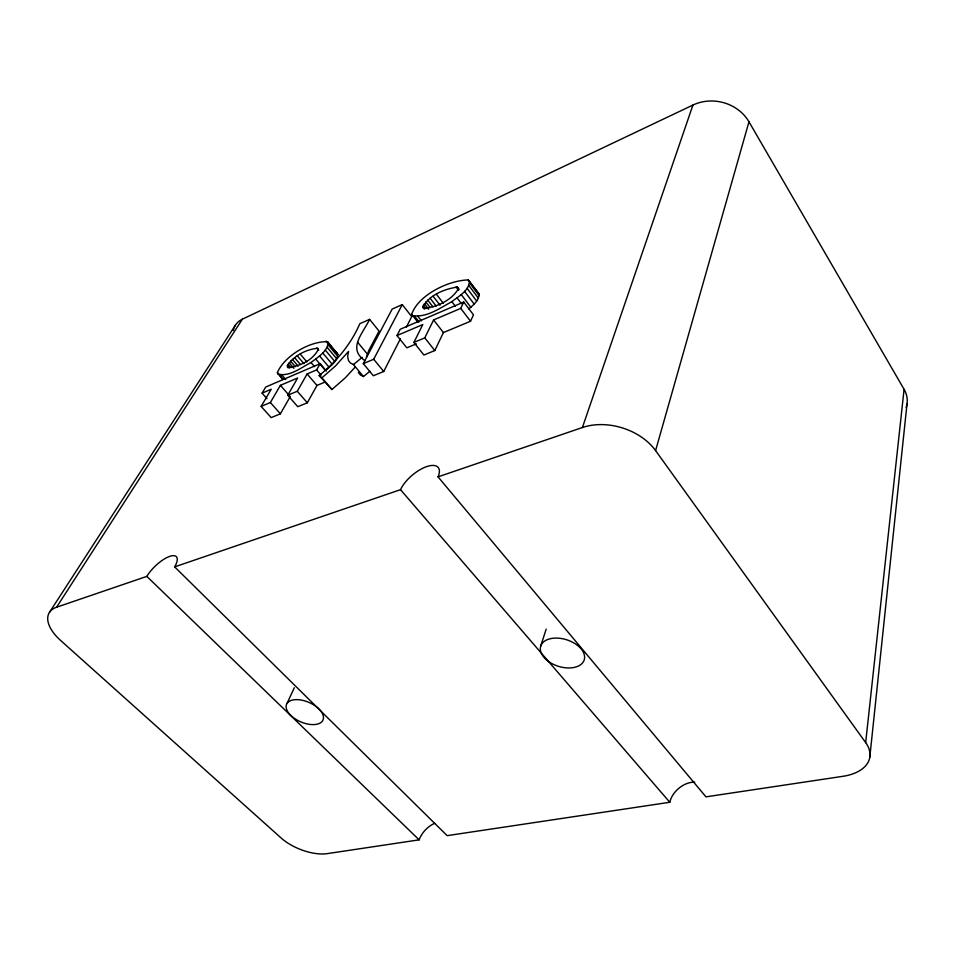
<?xml version="1.0" encoding="UTF-8"?>
<svg xmlns="http://www.w3.org/2000/svg" width="955" height="955" viewBox="0 0 955 955"><rect width="100%" height="100%" fill="white"/><g stroke="black" fill="none" stroke-linecap="round" stroke-linejoin="round"><path stroke-width="1.43" d="M326.395 369.752C331.122 365.658 337.234 361.133 337.903 354.46L327.625 341.759C310.053 340.875 284.256 355.917 277.356 372.689L282.752 379.577M277.917 374.038C289.544 377.094 301.076 367.639 311.008 362.506C317.681 357.313 326.789 352.037 328.353 343.036L327.625 341.759M869.79 757.291L907.023 403.822M434.656 823.353A18.778 11.066 -47.9 0 0 419.138 839.851L327.279 853.627A35.192 16.665 22.1 0 1 281.057 837.941L60.475 640.327A40.325 20.544 28.2 0 1 56.584 607.225L146.831 576.378A21.81 7.855 -43.9 0 1 169.763 556.359A21.81 7.855 -43.9 0 1 174.646 566.876L400.515 489.676A24.854 10.803 -40.2 0 1 426.694 466.601A24.854 10.803 -40.2 0 1 438.047 476.855L705.96 796.852L842.931 776.308A47.105 27.134 10.5 0 0 865.672 742.608L904.075 389.318L748.971 121.798A40.767 36.35 11.5 0 0 692.936 105.05L242.343 319.209A32.804 22.359 32 0 0 233.247 330.514M287.348 365.801L287.658 367.568C298.975 366.875 313.67 359.987 318.421 348.957L317.92 348.265C306.519 349.196 293.579 355.642 287.348 365.801L289.269 368.021M366.422 357.301L368.821 350.401L379.063 331.099L369.597 319.376L359.844 323.685C350.951 344.254 336.399 361.539 319.161 375.601L331.922 389.521L345.34 377.798L355.141 367.126M369.597 319.376C362.936 333.438 347.178 348.515 364.906 360.656M865.672 742.608L655.584 450.605L748.971 121.798M468.81 308.966C473.167 305.027 479.517 300.359 478.933 293.83L468.237 279.958C448.874 280.197 418.171 294.94 411.689 314.326L412.691 315.616C426.742 317.896 439.98 308.011 451.87 301.673C458.555 296.277 469.192 290.786 469.442 281.152M540.709 646.105L546.176 629.118M438.047 476.855L582.407 427.518L692.936 105.05M422.767 306.77C429.464 295 444.72 288.792 457.433 287.121L458.364 288.78C451.691 300.431 436.387 307.319 423.543 308.489L422.767 306.77L424.509 309.014M396.994 335.551L422.79 324.557L413.885 342.439L423.901 355.033L434.8 350.557L443.418 332.567L470.54 321.238L473.489 314.863L463.748 302.019L400.229 329.272L396.994 335.551L406.83 347.835L416.332 343.872M287.025 703.405L294.331 687.707M413.885 342.439L424.784 337.867L433.594 319.949L460.74 308.381L463.748 302.019M406.4 327.064L411.724 316.618L402.27 304.609L392.171 309.074L363.306 363.616L373.345 375.745L383.731 371.495L400.396 338.822M363.306 363.616L373.692 359.271L402.27 304.609M280.4 385.343L290.248 396.588L280.4 413.825L271.16 417.61L261.133 406.4L270.372 402.533L280.4 385.343L297.65 377.989L287.753 395.251L297.781 406.699L307.319 402.795L316.964 385.438L325.106 382.036M287.753 395.251L297.28 391.264L307.116 373.966L316.618 369.907L320.116 363.688L326.347 371.029M261.133 406.4L271.232 389.258L262.088 393.15L267.006 398.689M262.088 393.15L265.741 387.014L320.116 363.688M56.584 607.225L242.343 319.209M49.493 612.334L235.479 325.046M319.161 375.601L321.919 377.81L335.42 366.028L348.587 351.345L347.632 356.334L348.432 360.465L350.425 363.019L353.445 364.547L363.449 376.557L369.967 371.197M353.445 364.547L362.196 357.373M694.739 782.145A20.926 14.564 -41.1 0 0 669.789 802.272L447.155 835.649L174.646 566.876M337.151 353.159L332.65 349.005M363.449 376.557L360.381 374.969L358.352 372.355M146.831 576.378L419.138 839.851M478.933 293.83L468.237 279.958M270.372 402.533L280.4 413.825M277.356 372.689L283.217 379.29M297.28 391.264L307.319 402.795M281.88 375.088L285.76 379.541M288.016 364.38L290.893 367.711M290.583 361.133L295.37 366.696M400.515 489.676L669.789 802.272M289.114 362.781L293.913 368.332M294.606 357.707L300.336 364.38M307.116 373.966L316.964 385.438M292.421 359.45L298.151 366.111M297.291 355.869L303.965 363.664M311.008 362.506L314.541 366.648M316.618 369.907L321.095 375.16M321.919 377.81L331.922 389.521M300.228 354.102L306.901 361.909M315.747 359.104L325.452 370.528M322.73 352.98L332.388 364.428M316.869 347.942L318.779 350.21M319.567 355.976L329.236 367.424M325.249 350.079L334.871 361.539M328.174 344.886L337.748 356.322M327.099 347.31L336.709 358.758M328.353 343.036L337.903 354.46M326.001 341.054L330.752 346.737M373.692 359.271L383.731 371.495M357.552 342.141L367.257 353.947M424.784 337.867L434.8 350.557M417.908 316.332L421.43 320.832M414.673 316.296L419.066 321.895M411.689 314.326L417.956 322.312M424.33 303.666L428.676 309.253M423.292 305.314L425.906 308.68M433.594 319.949L443.418 332.567M427.756 300.133L432.949 306.842M425.823 301.935L430.156 307.534M430.132 298.247L436.196 306.089M433.104 296.229L440.028 305.206M436.411 294.259L443.323 303.26M451.87 301.673L455.392 306.28M460.74 308.381L470.54 321.238M457.099 297.936L461.492 303.714M457.433 287.121L459.164 289.413M456.024 286.894L458.615 290.32M461.229 294.57L470.863 307.295M464.56 291.359L474.169 304.084M468.821 285.438L478.371 298.163M467.091 288.315L476.664 301.052M469.633 282.978L479.159 295.68M582.407 427.518A53.205 37.902 16.9 0 1 655.584 450.605M904.075 389.318A37.293 27.862 4 0 1 906.152 407.415M547.525 660.729A22.825 13.907 17.6 0 0 584.102 660.263A22.825 13.907 17.6 0 0 555.75 638.083A22.825 13.907 17.6 0 0 547.525 660.729M290.618 715.259A19.852 10.565 23.4 0 0 322.444 721.013A19.852 10.565 23.4 0 0 301.314 700.075A19.852 10.565 23.4 0 0 290.618 715.259"/></g></svg>
